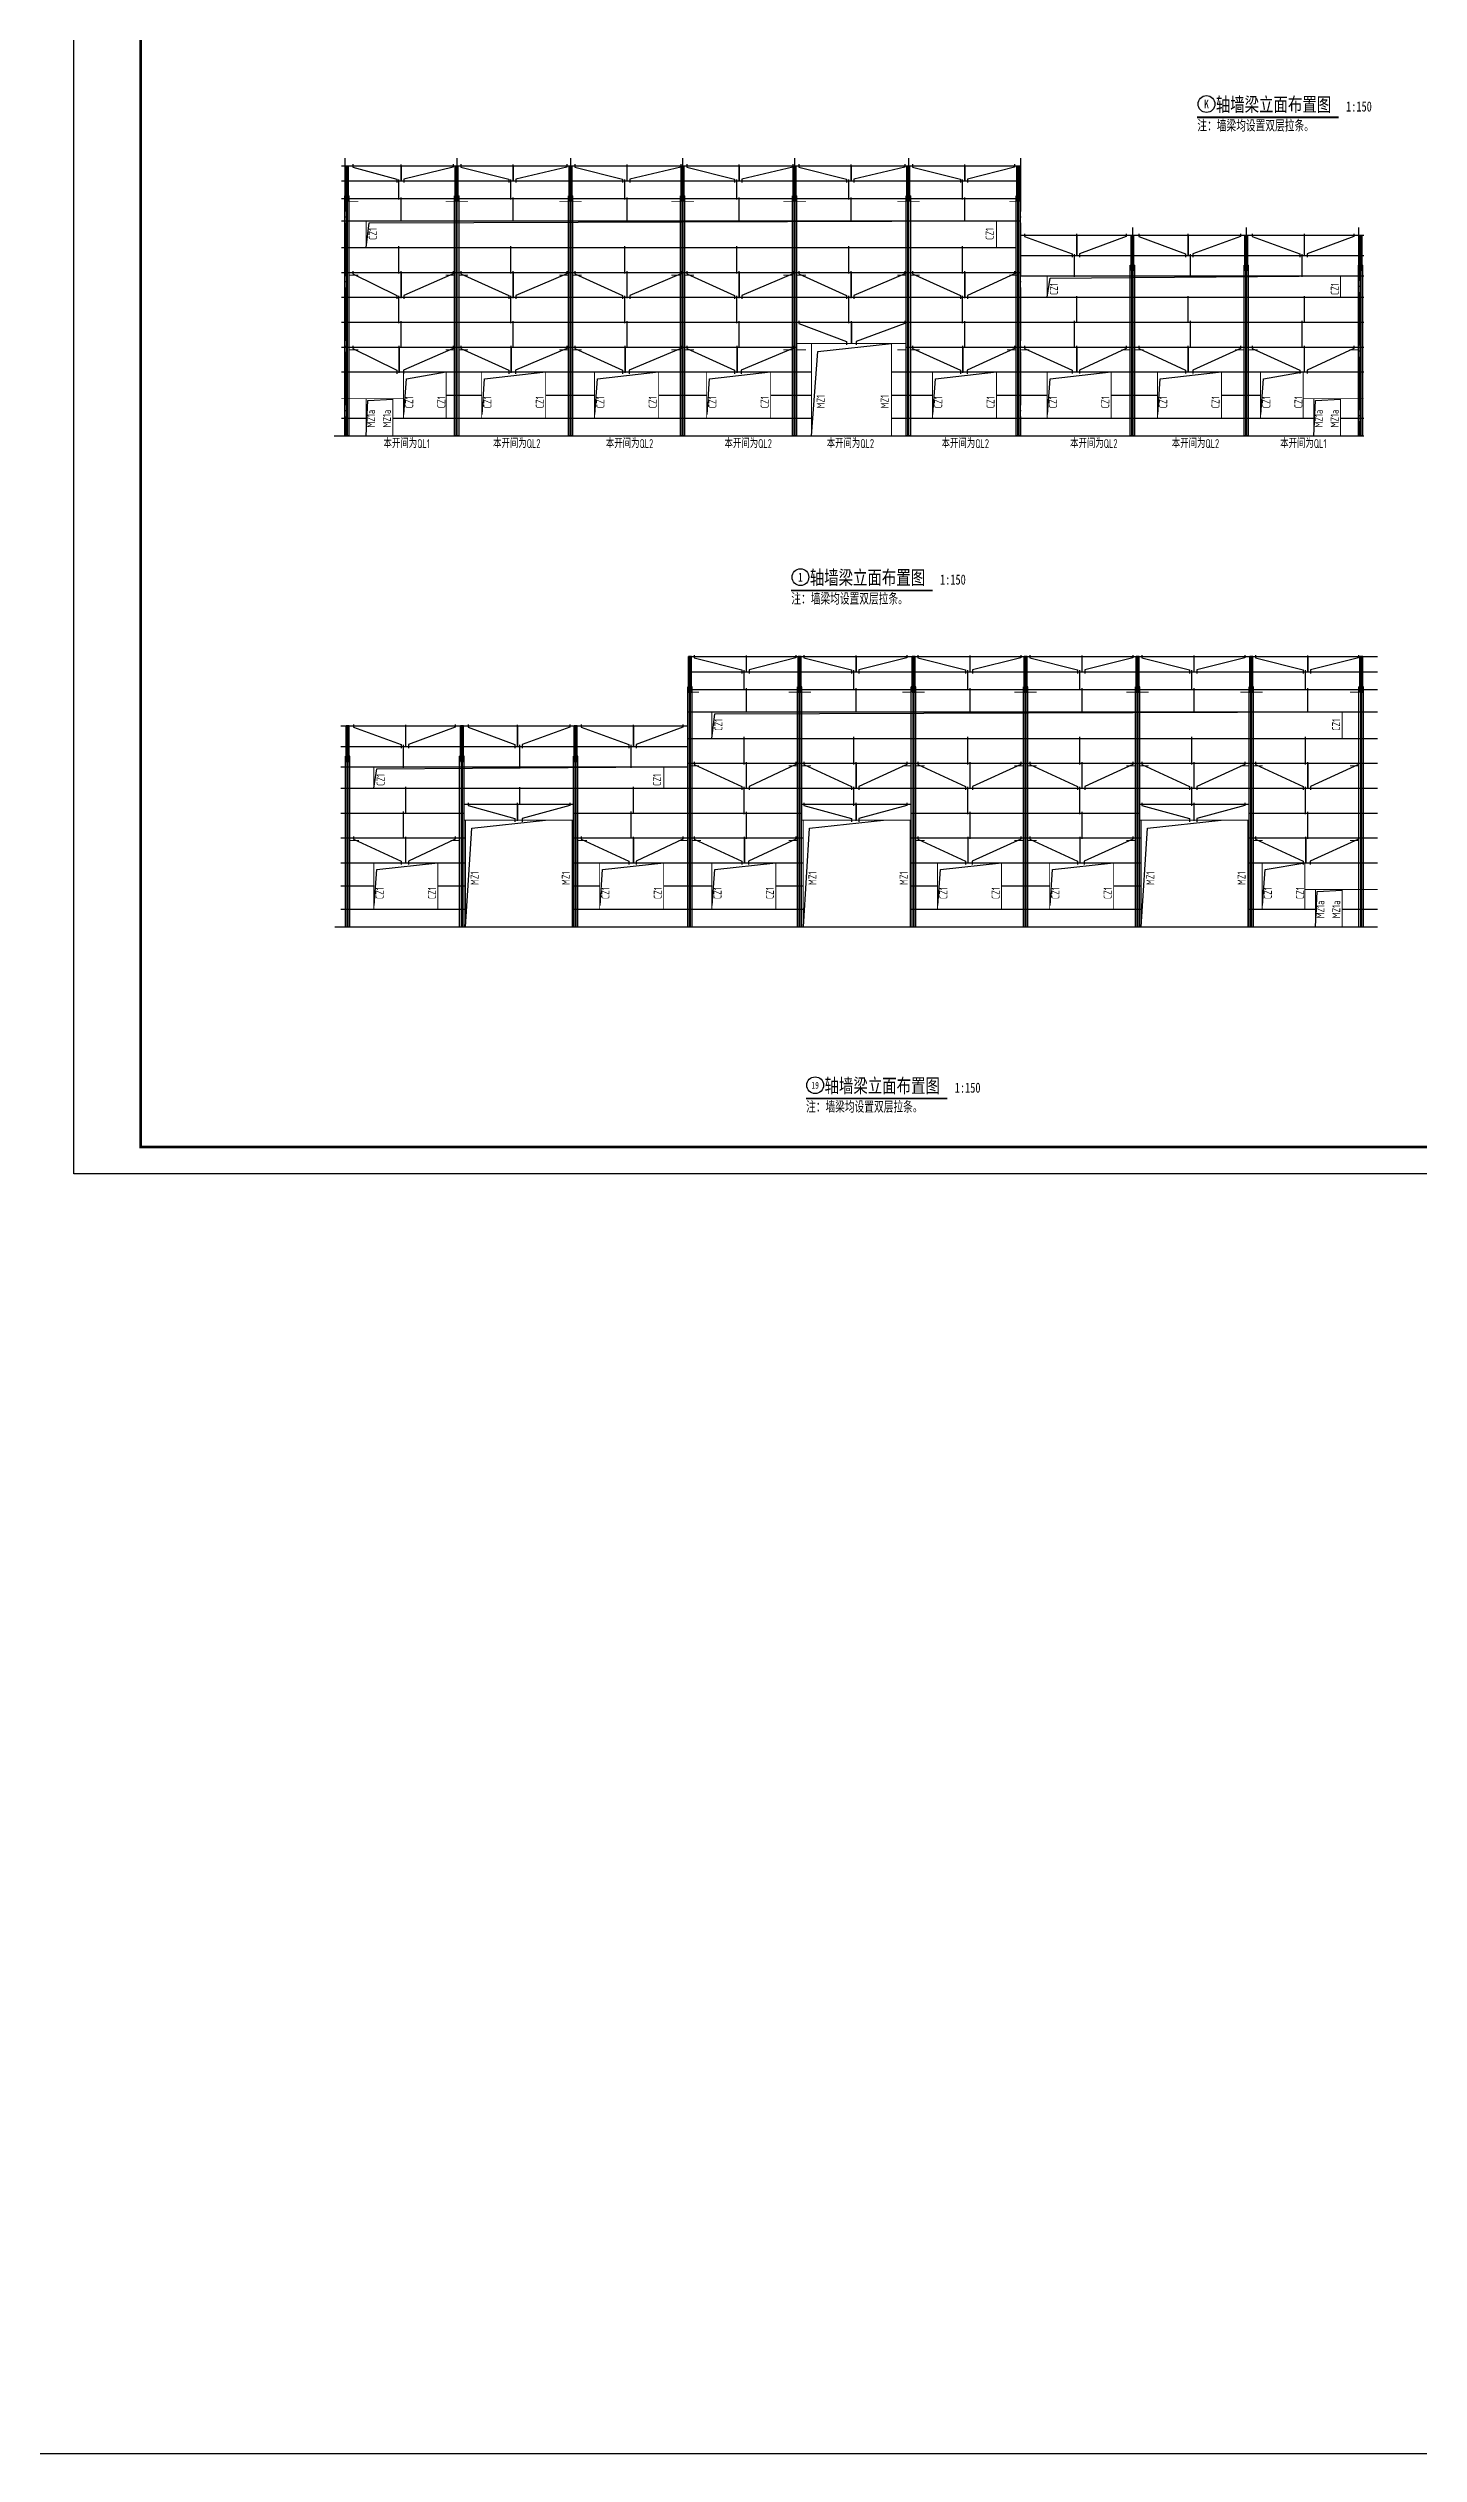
# Model space of a CAD drawing. Extents: x 2303022 to 2899168, y 17226141 to 18257813.
# Drawn here: x 2370749 to 2447836, y 17226141 to 17361442 of the extents above; entities that cross this region are included whole.
import ezdxf
from ezdxf.enums import TextEntityAlignment as Align

# ---------------------------------------------------------------- set-up
doc = ezdxf.new("R2010")
doc.units = 0
doc.header["$LTSCALE"] = 1000
doc.header["$MEASUREMENT"] = 0
doc.linetypes.add('DOTE', pattern=[2.42, 2, -0.2, 0.02, -0.2])
for name, color, linetype in [('1001', 3, 'Continuous'), ('2D_ROOF', 150, 'Continuous'), ('3T_WOOD', 21, 'Continuous'), ('DIM_SYMB', 165, 'Continuous'), ('DOTE', 1, 'DOTE'), ('LS', 2, 'Continuous'), ('LVTRY', 6, 'Continuous'), ('PUB_TEXT', 7, 'Continuous'), ('SURFACE', 6, 'Continuous'), ('TEXT', 7, 'Continuous'), ('TK', 4, 'Continuous'), ('屋面隅撑', 7, 'Continuous'), ('檩条拉条', 253, 'Continuous'), ('钢梁', 4, 'Continuous')]:
    doc.layers.add(name, color=color, linetype=linetype)
doc.styles.add('PkpmHz', font='Pkpmeng', dxfattribs={"width": 0.7, "bigfont": 'hztxt'})
doc.styles.add('TK-LG-B', font='', dxfattribs={"width": 0.75})
doc.styles.add('TSSD_Label', font='tssdeng.shx', dxfattribs={"width": 0.7, "bigfont": 'hztxt.shx'})
doc.styles.add('TSSD_REIN', font='tssdeng.shx', dxfattribs={"width": 0.7, "bigfont": 'tssdchn.shx'})
doc.styles.get('TK-LG-B').set_extended_font_data('SimSun')

# ---------------------------------------------------------------- blocks, each defined once
blk = doc.blocks.new('Q31Q3QW21321')
at = {"layer": '1001', "const_width": 50}
for points in [[(2130348, 17484427), (2130348, 17485927)], [(2165798, 17484427), (2165798, 17485927)], [(2168648, 17481627), (2168648, 17482827)], [(2185148, 17481627), (2185148, 17482827)], [(2155398, 17473827), (2155398, 17479027)], [(2159898, 17473827), (2159898, 17479027)], [(2132448, 17474827), (2132448, 17477427)], [(2134848, 17474827), (2134848, 17477427)], [(2136848, 17474827), (2136848, 17477427)], [(2140448, 17474827), (2140448, 17477427)], [(2143198, 17474827), (2143198, 17477427)], [(2146798, 17474827), (2146798, 17477427)], [(2149498, 17474827), (2149498, 17477427)], [(2153098, 17474827), (2153098, 17477427)], [(2162198, 17474827), (2162198, 17477427)], [(2165798, 17474827), (2165798, 17477427)], [(2168648, 17474827), (2168648, 17477427)], [(2172248, 17474827), (2172248, 17477427)], [(2174848, 17474827), (2174848, 17477427)], [(2178448, 17474827), (2178448, 17477427)], [(2180648, 17474827), (2180648, 17477427)], [(2183048, 17474827), (2183048, 17477427)], [(2130348, 17473827), (2130348, 17475927)], [(2131848, 17473827), (2131848, 17475927)], [(2183648, 17473827), (2183648, 17475927)], [(2185148, 17473827), (2185148, 17475927)]]:
    blk.add_lwpolyline(points, dxfattribs=at)
blk = doc.blocks.new('QW321Q231311')
at = {"layer": '1001', "const_width": 50}
for points in [[(2149738, 17456538), (2149738, 17458038)], [(2185188, 17456538), (2185188, 17458038)], [(2130738, 17453738), (2130738, 17454938)], [(2147038, 17453738), (2147038, 17454938)], [(2135890, 17445938), (2135890, 17451938)], [(2141890, 17445938), (2141890, 17451938)], [(2154888, 17445938), (2154888, 17451938)], [(2160888, 17445938), (2160888, 17451938)], [(2173888, 17445938), (2173888, 17451938)], [(2179888, 17445938), (2179888, 17451938)], [(2130738, 17446938), (2130738, 17449538)], [(2134338, 17446938), (2134338, 17449538)], [(2143436, 17446938), (2143436, 17449538)], [(2147036, 17446938), (2147036, 17449538)], [(2149738, 17446938), (2149738, 17449538)], [(2153338, 17446938), (2153338, 17449538)], [(2162438, 17446938), (2162438, 17449538)], [(2166038, 17446938), (2166038, 17449538)], [(2168738, 17446938), (2168738, 17449538)], [(2172338, 17446938), (2172338, 17449538)], [(2180688, 17446938), (2180688, 17449538)], [(2183088, 17446938), (2183088, 17449538)], [(2183688, 17445938), (2183688, 17448038)], [(2185188, 17445938), (2185188, 17448038)]]:
    blk.add_lwpolyline(points, dxfattribs=at)
blk = doc.blocks.new('Q321321321321321')
at = {"layer": '钢梁'}
for p, q in [((2701111, 17770310), (2701111, 17772310)), ((2701111, 17772310), (2701278, 17772310)), ((2701181, 17770310), (2701181, 17772310)), ((2701208, 17770310), (2701208, 17772310)), ((2701278, 17770310), (2701278, 17772310)), ((2701070, 17770610), (2701320, 17770610)), ((2701070, 17757110), (2701070, 17770610)), ((2701165, 17757110), (2701165, 17770610)), ((2701225, 17757110), (2701225, 17770610)), ((2701320, 17757110), (2701320, 17770610)), ((2701278, 17770310), (2701111, 17770310)), ((2701320, 17757110), (2701070, 17757110)), ((2701320, 17757110), (2701070, 17757110))]:
    blk.add_line(p, q, dxfattribs=at)
blk = doc.blocks.new('GeYuanFrame_45815778', base_point=(20.09, 4.53))
at = {"layer": 'TK'}
blk.add_lwpolyline([(20.09, 4.53), (20.09, 598.53), (1071.09, 598.53), (1071.09, 4.53)], close=True, dxfattribs=at)
at = {"layer": 'TK', "const_width": 1}
blk.add_lwpolyline([(45.09, 588.53), (1061.09, 588.53), (1061.09, 14.53), (45.09, 14.53)], close=True, dxfattribs=at)

msp = doc.modelspace()

# ---------------------------------------------------------------- linework, layer by layer
for p, q in [((2390478.2, 17352934), (2390478.2, 17354058.2)), ((2390608.8, 17353935.9), (2390608.8, 17354892.9)), ((2396778.2, 17352934), (2396778.2, 17354058.2)), ((2396908.8, 17353935.9), (2396908.8, 17354892.9)), ((2403178.2, 17352934), (2403178.2, 17354058.2)), ((2403308.8, 17353935.9), (2403308.8, 17354892.9)), ((2409478.2, 17352934), (2409478.2, 17354058.2)), ((2409608.8, 17353935.9), (2409608.8, 17354892.9)), ((2415778.2, 17352934), (2415778.2, 17354058.2)), ((2415908.8, 17353935.9), (2415908.8, 17354892.9)), ((2422178.2, 17352934), (2422178.2, 17354058.2)), ((2422308.8, 17353935.9), (2422308.8, 17354892.9)), ((2390608.8, 17351699.9), (2390608.8, 17353042.9)), ((2396908.8, 17351699.9), (2396908.8, 17353042.9)), ((2403308.8, 17351699.9), (2403308.8, 17353042.9)), ((2409608.8, 17351699.9), (2409608.8, 17353042.9)), ((2415908.8, 17351699.9), (2415908.8, 17353042.9)), ((2422308.8, 17351699.9), (2422308.8, 17353042.9)), ((2428599.7, 17349735.9), (2428599.7, 17350992.9)), ((2434863.4, 17349735.9), (2434863.4, 17350992.9)), ((2441399.7, 17349735.9), (2441399.7, 17350992.9)), ((2390478.2, 17348766.2), (2390478.2, 17350308.2)), ((2396778.2, 17348766.2), (2396778.2, 17350308.2)), ((2403178.2, 17348766.2), (2403178.2, 17350308.2)), ((2409478.2, 17348766.2), (2409478.2, 17350308.2)), ((2415778.2, 17348766.2), (2415778.2, 17350308.2)), ((2422178.2, 17348766.2), (2422178.2, 17350308.2)), ((2428469.1, 17348577.1), (2428469.1, 17349858.2)), ((2434994, 17348577.1), (2434994, 17349858.2)), ((2441269.1, 17348577.1), (2441269.1, 17349858.2)), ((2390608.8, 17347385.9), (2390608.8, 17348892.9)), ((2396908.8, 17347385.9), (2396908.8, 17348892.9)), ((2403308.8, 17347385.9), (2403308.8, 17348892.9)), ((2409608.8, 17347385.9), (2409608.8, 17348892.9)), ((2415908.8, 17347385.9), (2415908.8, 17348892.9)), ((2422308.8, 17347385.9), (2422308.8, 17348892.9)), ((2390478.2, 17345966.2), (2390478.2, 17347508.2)), ((2396778.2, 17345966.2), (2396778.2, 17347508.2)), ((2403178.2, 17345966.2), (2403178.2, 17347508.2)), ((2409478.2, 17345966.2), (2409478.2, 17347508.2)), ((2415778.2, 17345966.2), (2415778.2, 17347508.2)), ((2422178.2, 17345966.2), (2422178.2, 17347508.2)), ((2428599.7, 17345988.2), (2428599.7, 17347492.9)), ((2434863.4, 17345988.2), (2434863.4, 17347492.9)), ((2441399.7, 17345988.2), (2441399.7, 17347492.9)), ((2390608.8, 17344585.9), (2390608.8, 17346092.9)), ((2396908.8, 17344585.9), (2396908.8, 17346092.9)), ((2403308.8, 17344585.9), (2403308.8, 17346092.9)), ((2409608.8, 17344585.9), (2409608.8, 17346092.9)), ((2415937.1, 17344802.7), (2415937.1, 17346092.9)), ((2422308.8, 17344585.9), (2422308.8, 17346092.9)), ((2428469.1, 17344592.6), (2428469.1, 17346110.5)), ((2434994, 17344592.6), (2434994, 17346110.5)), ((2441269.1, 17344592.6), (2441269.1, 17346110.5)), ((2390498.2, 17343185.9), (2390498.2, 17344692.9)), ((2396798.2, 17343185.9), (2396798.2, 17344692.9)), ((2403198.2, 17343185.9), (2403198.2, 17344692.9)), ((2409498.2, 17343185.9), (2409498.2, 17344692.9)), ((2422198.2, 17343185.9), (2422198.2, 17344692.9)), ((2428599.7, 17343192), (2428599.7, 17344692.9)), ((2434863.4, 17343192), (2434863.4, 17344692.9)), ((2441399.7, 17343192), (2441399.7, 17344692.9)), ((2410020, 17326330.6), (2410020, 17327287.6)), ((2416195, 17326330.6), (2416195, 17327287.6)), ((2422595, 17326330.6), (2422595, 17327287.6)), ((2428895, 17326330.6), (2428895, 17327287.6)), ((2435195, 17326330.6), (2435195, 17327287.6)), ((2441595, 17326330.6), (2441595, 17327287.6)), ((2409889.5, 17325328.7), (2409889.5, 17326452.9)), ((2410020, 17324094.6), (2410020, 17325437.6)), ((2416064.5, 17325328.7), (2416064.5, 17326452.9)), ((2416195, 17324094.6), (2416195, 17325437.6)), ((2422464.5, 17325328.7), (2422464.5, 17326452.9)), ((2422595, 17324094.6), (2422595, 17325437.6)), ((2428764.5, 17325328.7), (2428764.5, 17326452.9)), ((2428895, 17324094.6), (2428895, 17325437.6)), ((2435064.5, 17325328.7), (2435064.5, 17326452.9)), ((2435195, 17324094.6), (2435195, 17325437.6)), ((2441464.5, 17325328.7), (2441464.5, 17326452.9)), ((2441595, 17324094.6), (2441595, 17325437.6)), ((2390860.9, 17322130.6), (2390860.9, 17323387.6)), ((2397149.7, 17322130.6), (2397149.7, 17323387.6)), ((2403669.3, 17322130.6), (2403669.3, 17323387.6)), ((2409889.5, 17321160.8), (2409889.5, 17322702.9)), ((2416064.5, 17321160.8), (2416064.5, 17322702.9)), ((2422464.5, 17321160.8), (2422464.5, 17322702.9)), ((2428764.5, 17321160.8), (2428764.5, 17322702.9)), ((2435064.5, 17321160.8), (2435064.5, 17322702.9)), ((2441464.5, 17321160.8), (2441464.5, 17322702.9)), ((2390730.4, 17320971.8), (2390730.4, 17322252.9)), ((2397280.2, 17320971.8), (2397280.2, 17322252.9)), ((2403538.7, 17320971.8), (2403538.7, 17322252.9)), ((2410020, 17319780.6), (2410020, 17321287.6)), ((2416195, 17319780.6), (2416195, 17321287.6)), ((2422595, 17319780.6), (2422595, 17321287.6)), ((2428895, 17319780.6), (2428895, 17321287.6)), ((2435195, 17319780.6), (2435195, 17321287.6)), ((2441595, 17319780.6), (2441595, 17321287.6)), ((2390860.9, 17318382.8), (2390860.9, 17319887.6)), ((2397280.2, 17318887.3), (2397280.2, 17319881.2)), ((2403669.3, 17318382.8), (2403669.3, 17319887.6)), ((2409889.5, 17318360.8), (2409889.5, 17319902.9)), ((2416064.5, 17318820.1), (2416064.5, 17319902.9)), ((2422464.5, 17318360.8), (2422464.5, 17319902.9)), ((2428764.5, 17318360.8), (2428764.5, 17319902.9)), ((2435064.5, 17318820.1), (2435064.5, 17319902.9)), ((2441464.5, 17318360.8), (2441464.5, 17319902.9)), ((2390730.4, 17316987.3), (2390730.4, 17318505.2)), ((2397149.7, 17317980.6), (2397149.7, 17318987.6)), ((2403538.7, 17316987.3), (2403538.7, 17318505.2)), ((2410020, 17316980.6), (2410020, 17318487.6)), ((2416195, 17317979.5), (2416195, 17318987.6)), ((2422595, 17316980.6), (2422595, 17318487.6)), ((2428895, 17316980.6), (2428895, 17318487.6)), ((2435195, 17317979.5), (2435195, 17318987.6)), ((2441595, 17316980.6), (2441595, 17318487.6)), ((2390860.9, 17315586.7), (2390860.9, 17317087.6)), ((2403669.3, 17315586.7), (2403669.3, 17317087.6)), ((2409909.5, 17315580.6), (2409909.5, 17317087.6)), ((2422484.5, 17315580.6), (2422484.5, 17317087.6)), ((2428784.5, 17315580.6), (2428784.5, 17317087.6)), ((2441484.5, 17315580.6), (2441484.5, 17317087.6))]:
    msp.add_line(p, q)
for points in [[(2387888.1, 17354906.5), (2387888.1, 17354750.3), (2390350.4, 17354074.3), (2390350.4, 17353882.6)], [(2393534.6, 17354906.5), (2393534.6, 17354750.3), (2390756, 17354074.3), (2390756, 17353882.6)], [(2393967.3, 17354906.5), (2393967.3, 17354750.3), (2396650.4, 17354074.3), (2396650.4, 17353882.6)], [(2399929, 17354906.5), (2399929, 17354750.3), (2397056, 17354074.3), (2397056, 17353882.6)], [(2400367.3, 17354906.5), (2400367.3, 17354750.3), (2403050.4, 17354074.3), (2403050.4, 17353882.6)], [(2406329, 17354906.5), (2406329, 17354750.3), (2403456, 17354074.3), (2403456, 17353882.6)], [(2406667.3, 17354906.5), (2406667.3, 17354750.3), (2409350.4, 17354074.3), (2409350.4, 17353882.6)], [(2412629, 17354906.5), (2412629, 17354750.3), (2409756, 17354074.3), (2409756, 17353882.6)], [(2412967.3, 17354906.5), (2412967.3, 17354750.3), (2415650.4, 17354074.3), (2415650.4, 17353882.6)], [(2418929, 17354906.5), (2418929, 17354750.3), (2416056, 17354074.3), (2416056, 17353882.6)], [(2419367.3, 17354906.5), (2419367.3, 17354750.3), (2422050.4, 17354074.3), (2422050.4, 17353882.6)], [(2425086.7, 17354906.5), (2425086.7, 17354750.3), (2422456, 17354074.3), (2422456, 17353882.6)], [(2425658.2, 17351006.5), (2425658.2, 17350850.3), (2428341.3, 17349874.3), (2428341.3, 17349682.6)], [(2431377.6, 17351006.5), (2431377.6, 17350850.3), (2428746.9, 17349874.3), (2428746.9, 17349682.6)], [(2432085.5, 17351006.5), (2432085.5, 17350850.3), (2434716.2, 17349874.3), (2434716.2, 17349682.6)], [(2437804.9, 17351006.5), (2437804.9, 17350850.3), (2435121.8, 17349874.3), (2435121.8, 17349682.6)], [(2438458.2, 17351006.5), (2438458.2, 17350850.3), (2441141.3, 17349874.3), (2441141.3, 17349682.6)], [(2444177.6, 17351006.5), (2444177.6, 17350850.3), (2441546.9, 17349874.3), (2441546.9, 17349682.6)], [(2387888.1, 17348906.5), (2387888.1, 17348750.3), (2390350.4, 17347524.3), (2390350.4, 17347332.6)], [(2393534.6, 17348906.5), (2393534.6, 17348750.3), (2390756, 17347524.3), (2390756, 17347332.6)], [(2393967.3, 17348906.5), (2393967.3, 17348750.3), (2396650.4, 17347524.3), (2396650.4, 17347332.6)], [(2399929, 17348906.5), (2399929, 17348750.3), (2397056, 17347524.3), (2397056, 17347332.6)], [(2400367.3, 17348906.5), (2400367.3, 17348750.3), (2403050.4, 17347524.3), (2403050.4, 17347332.6)], [(2406329, 17348906.5), (2406329, 17348750.3), (2403456, 17347524.3), (2403456, 17347332.6)], [(2406667.3, 17348906.5), (2406667.3, 17348750.3), (2409350.4, 17347524.3), (2409350.4, 17347332.6)], [(2412629, 17348906.5), (2412629, 17348750.3), (2409756, 17347524.3), (2409756, 17347332.6)], [(2412967.3, 17348906.5), (2412967.3, 17348750.3), (2415650.4, 17347524.3), (2415650.4, 17347332.6)], [(2418929, 17348906.5), (2418929, 17348750.3), (2416056, 17347524.3), (2416056, 17347332.6)], [(2419367.3, 17348906.5), (2419367.3, 17348750.3), (2422050.4, 17347524.3), (2422050.4, 17347332.6)], [(2425086.7, 17348906.5), (2425086.7, 17348750.3), (2422456, 17347524.3), (2422456, 17347332.6)], [(2412967.3, 17346106.5), (2412967.3, 17345950.3), (2415650.4, 17344941), (2415650.4, 17344749.3)], [(2418929, 17346106.5), (2418929, 17345950.3), (2416182.9, 17344941), (2416182.9, 17344749.3)], [(2387888.1, 17344706.5), (2387888.1, 17344550.3), (2390350.4, 17343324.3), (2390350.4, 17343132.6)], [(2393534.6, 17344706.5), (2393534.6, 17344550.3), (2390729.9, 17343324.3), (2390729.9, 17343132.6)], [(2393967.3, 17344706.5), (2393967.3, 17344550.3), (2396650.4, 17343324.3), (2396650.4, 17343132.6)], [(2399929, 17344706.5), (2399929, 17344550.3), (2397029.9, 17343324.3), (2397029.9, 17343132.6)], [(2400367.3, 17344706.5), (2400367.3, 17344550.3), (2403050.4, 17343324.3), (2403050.4, 17343132.6)], [(2406329, 17344706.5), (2406329, 17344550.3), (2403429.9, 17343324.3), (2403429.9, 17343132.6)], [(2406667.3, 17344706.5), (2406667.3, 17344550.3), (2409350.4, 17343324.3), (2409350.4, 17343132.6)], [(2412629, 17344706.5), (2412629, 17344550.3), (2409729.9, 17343324.3), (2409729.9, 17343132.6)], [(2419367.3, 17344706.5), (2419367.3, 17344550.3), (2422050.4, 17343324.3), (2422050.4, 17343132.6)], [(2425086.7, 17344706.5), (2425086.7, 17344550.3), (2422429.9, 17343324.3), (2422429.9, 17343132.6)], [(2425658.2, 17344706.5), (2425658.2, 17344550.3), (2428341.3, 17343330.4), (2428341.3, 17343138.7)], [(2431377.6, 17344706.5), (2431377.6, 17344550.3), (2428746.9, 17343330.4), (2428746.9, 17343138.7)], [(2432085.5, 17344706.5), (2432085.5, 17344550.3), (2434716.2, 17343330.4), (2434716.2, 17343138.7)], [(2437804.9, 17344706.5), (2437804.9, 17344550.3), (2435121.8, 17343330.4), (2435121.8, 17343138.7)], [(2438458.2, 17344706.5), (2438458.2, 17344550.3), (2441141.3, 17343330.4), (2441141.3, 17343138.7)], [(2444177.6, 17344706.5), (2444177.6, 17344550.3), (2441546.9, 17343330.4), (2441546.9, 17343138.7)], [(2407078.6, 17327301.2), (2407078.6, 17327145), (2409761.7, 17326468.9), (2409761.7, 17326277.2)], [(2412798, 17327301.2), (2412798, 17327145), (2410167.2, 17326468.9), (2410167.2, 17326277.2)], [(2413253.6, 17327301.2), (2413253.6, 17327145), (2415936.7, 17326468.9), (2415936.7, 17326277.2)], [(2419046.1, 17327301.2), (2419046.1, 17327145), (2416342.2, 17326468.9), (2416342.2, 17326277.2)], [(2419653.6, 17327301.2), (2419653.6, 17327145), (2422336.7, 17326468.9), (2422336.7, 17326277.2)], [(2425446.1, 17327301.2), (2425446.1, 17327145), (2422742.2, 17326468.9), (2422742.2, 17326277.2)], [(2425953.6, 17327301.2), (2425953.6, 17327145), (2428636.7, 17326468.9), (2428636.7, 17326277.2)], [(2431746.1, 17327301.2), (2431746.1, 17327145), (2429042.2, 17326468.9), (2429042.2, 17326277.2)], [(2432253.6, 17327301.2), (2432253.6, 17327145), (2434936.7, 17326468.9), (2434936.7, 17326277.2)], [(2438046.1, 17327301.2), (2438046.1, 17327145), (2435342.2, 17326468.9), (2435342.2, 17326277.2)], [(2438653.6, 17327301.2), (2438653.6, 17327145), (2441336.7, 17326468.9), (2441336.7, 17326277.2)], [(2444446.1, 17327301.2), (2444446.1, 17327145), (2441742.2, 17326468.9), (2441742.2, 17326277.2)], [(2387919.5, 17323401.2), (2387919.5, 17323245), (2390602.6, 17322268.9), (2390602.6, 17322077.2)], [(2393638.9, 17323401.2), (2393638.9, 17323245), (2391008.1, 17322268.9), (2391008.1, 17322077.2)], [(2394371.7, 17323401.2), (2394371.7, 17323245), (2397002.5, 17322268.9), (2397002.5, 17322077.2)], [(2400091.2, 17323401.2), (2400091.2, 17323245), (2397408, 17322268.9), (2397408, 17322077.2)], [(2400727.8, 17323401.2), (2400727.8, 17323245), (2403410.9, 17322268.9), (2403410.9, 17322077.2)], [(2406447.2, 17323401.2), (2406447.2, 17323245), (2403816.5, 17322268.9), (2403816.5, 17322077.2)], [(2407078.6, 17321301.2), (2407078.6, 17321145), (2409761.7, 17319918.9), (2409761.7, 17319727.2)], [(2412798, 17321301.2), (2412798, 17321145), (2410167.2, 17319918.9), (2410167.2, 17319727.2)], [(2413253.6, 17321301.2), (2413253.6, 17321145), (2415936.7, 17319918.9), (2415936.7, 17319727.2)], [(2419046.1, 17321301.2), (2419046.1, 17321145), (2416342.2, 17319918.9), (2416342.2, 17319727.2)], [(2419653.6, 17321301.2), (2419653.6, 17321145), (2422336.7, 17319918.9), (2422336.7, 17319727.2)], [(2425446.1, 17321301.2), (2425446.1, 17321145), (2422742.2, 17319918.9), (2422742.2, 17319727.2)], [(2425953.6, 17321301.2), (2425953.6, 17321145), (2428636.7, 17319918.9), (2428636.7, 17319727.2)], [(2431746.1, 17321301.2), (2431746.1, 17321145), (2429042.2, 17319918.9), (2429042.2, 17319727.2)], [(2432253.6, 17321301.2), (2432253.6, 17321145), (2434936.7, 17319918.9), (2434936.7, 17319727.2)], [(2438046.1, 17321301.2), (2438046.1, 17321145), (2435342.2, 17319918.9), (2435342.2, 17319727.2)], [(2438653.6, 17321301.2), (2438653.6, 17321145), (2441336.7, 17319918.9), (2441336.7, 17319727.2)], [(2444446.1, 17321301.2), (2444446.1, 17321145), (2441742.2, 17319918.9), (2441742.2, 17319727.2)], [(2394371.7, 17319001.2), (2394371.7, 17318845), (2397002.5, 17318118.9), (2397002.5, 17317927.2)], [(2400091.2, 17319001.2), (2400091.2, 17318845), (2397408, 17318118.9), (2397408, 17317927.2)], [(2413253.6, 17319001.2), (2413253.6, 17318845), (2415936.7, 17318117.9), (2415936.7, 17317926.2)], [(2419046.1, 17319001.2), (2419046.1, 17318845), (2416342.2, 17318117.9), (2416342.2, 17317926.2)], [(2432253.6, 17319001.2), (2432253.6, 17318845), (2434936.7, 17318117.9), (2434936.7, 17317926.2)], [(2438046.1, 17319001.2), (2438046.1, 17318845), (2435342.2, 17318117.9), (2435342.2, 17317926.2)], [(2387919.5, 17317101.2), (2387919.5, 17316945), (2390602.6, 17315725), (2390602.6, 17315533.3)], [(2393638.9, 17317101.2), (2393638.9, 17316945), (2391008.1, 17315725), (2391008.1, 17315533.3)], [(2400727.8, 17317101.2), (2400727.8, 17316945), (2403410.9, 17315725), (2403410.9, 17315533.3)], [(2406447.2, 17317101.2), (2406447.2, 17316945), (2403816.5, 17315725), (2403816.5, 17315533.3)], [(2407078.6, 17317101.2), (2407078.6, 17316945), (2409761.7, 17315718.9), (2409761.7, 17315527.2)], [(2412798, 17317101.2), (2412798, 17316945), (2410141.1, 17315718.9), (2410141.1, 17315527.2)], [(2419653.6, 17317101.2), (2419653.6, 17316945), (2422336.7, 17315718.9), (2422336.7, 17315527.2)], [(2425446.1, 17317101.2), (2425446.1, 17316945), (2422716.1, 17315718.9), (2422716.1, 17315527.2)], [(2425953.6, 17317101.2), (2425953.6, 17316945), (2428636.7, 17315718.9), (2428636.7, 17315527.2)], [(2431746.1, 17317101.2), (2431746.1, 17316945), (2429016.1, 17315718.9), (2429016.1, 17315527.2)], [(2438653.6, 17317101.2), (2438653.6, 17316945), (2441336.7, 17315718.9), (2441336.7, 17315527.2)], [(2444446.1, 17317101.2), (2444446.1, 17316945), (2441716.1, 17315718.9), (2441716.1, 17315527.2)]]:
    msp.add_lwpolyline(points)
at = {"layer": '2D_ROOF'}
for points in [[(2388631.6, 17350228.4), (2388795.5, 17351611), (2424081.6, 17351728.4)], [(2426931.6, 17347428.4), (2427095.5, 17348511), (2443431.6, 17348628.4)], [(2413681.6, 17339628.4), (2414029.1, 17344375), (2418181.6, 17344828.4)], [(2390752.8, 17340828.4), (2390895.5, 17342847.1), (2393131.6, 17343228.4)], [(2395152.8, 17340828.4), (2395295.5, 17342847.1), (2398731.6, 17343228.4)], [(2401502.8, 17340828.4), (2401645.5, 17342847.1), (2405081.6, 17343228.4)], [(2407802.8, 17340828.4), (2407945.5, 17342847.1), (2411381.6, 17343228.4)], [(2420502.8, 17340828.4), (2420645.5, 17342847.1), (2424081.6, 17343228.4)], [(2426952.8, 17340828.4), (2427095.5, 17342847.1), (2430531.6, 17343228.4)], [(2433152.8, 17340828.4), (2433295.5, 17342847.1), (2436731.6, 17343228.4)], [(2438952.8, 17340828.4), (2439095.5, 17342847.1), (2441331.6, 17343228.4)], [(2388631.6, 17339628.4), (2388728.9, 17341618.9), (2390131.6, 17341693.3)], [(2441931.6, 17339628.4), (2442028.9, 17341618.9), (2443431.6, 17341693.3)], [(2408070.3, 17322623.1), (2408234.2, 17324005.6), (2443520.3, 17324123.1)], [(2389070.3, 17319823.1), (2389234.2, 17320905.6), (2405370.3, 17321021.6)], [(2394221.9, 17312023.1), (2394569.4, 17317569.7), (2398721.9, 17318023.1)], [(2413220.3, 17312023.1), (2413567.8, 17317569.7), (2417720.3, 17318023.1)], [(2432220.3, 17312023.1), (2432567.8, 17317569.7), (2436720.3, 17318023.1)], [(2389091.5, 17313223.1), (2389234.2, 17315241.7), (2392670.3, 17315623.1)], [(2401788.8, 17313223.1), (2401931.5, 17315241.7), (2405367.6, 17315623.1)], [(2408091.5, 17313223.1), (2408234.2, 17315241.7), (2411670.3, 17315623.1)], [(2420791.5, 17313223.1), (2420934.2, 17315241.7), (2424370.3, 17315623.1)], [(2427091.5, 17313223.1), (2427234.2, 17315241.7), (2430670.3, 17315623.1)], [(2439041.5, 17313223.1), (2439184.2, 17315241.7), (2441420.3, 17315623.1)], [(2442020.3, 17312023.1), (2442117.7, 17314013.6), (2443520.3, 17314087.9)]]:
    msp.add_lwpolyline(points, dxfattribs=at)
at = {"layer": 'DIM_SYMB', "const_width": 105}
for points in [[(2435365.8, 17357547), (2443324.5, 17357547)], [(2412531.6, 17330941.1), (2420490.3, 17330941.1)], [(2413360.5, 17302364.7), (2421319.3, 17302364.7)]]:
    msp.add_lwpolyline(points, dxfattribs=at)
at = {"layer": 'DOTE', "ltscale": 1.5}
for p, q in [((2387431.6, 17355245.3), (2387431.6, 17339628.4)), ((2393731.6, 17355245.3), (2393731.6, 17339628.4)), ((2400131.6, 17355245.3), (2400131.6, 17339628.4)), ((2406431.6, 17355245.3), (2406431.6, 17339628.4)), ((2412731.6, 17355245.3), (2412731.6, 17339628.4)), ((2419131.6, 17355245.3), (2419131.6, 17339628.4)), ((2425431.6, 17355245.3), (2425431.6, 17339628.4)), ((2431731.6, 17351345.3), (2431731.6, 17339628.4)), ((2438131.6, 17351345.3), (2438131.6, 17339628.4)), ((2444431.6, 17351345.3), (2444431.6, 17339628.4))]:
    msp.add_line(p, q, dxfattribs=at)
at = {"layer": 'LVTRY'}
msp.add_lwpolyline([(2303022.4, 18257813.1), (2899168.2, 18257813.1), (2899168.2, 17226141.5), (2303022.4, 17226141.5)], close=True, dxfattribs=at)
at = {"layer": 'LVTRY', "const_width": 50}
msp.add_lwpolyline([(2419006.6, 17344828.4), (2412856.6, 17344828.4)], dxfattribs=at)
at = {"layer": 'PUB_TEXT'}
for centre in [(2435890.8, 17358296.7), (2413056.6, 17331690.7), (2413885.5, 17303114.4)]:
    msp.add_circle(centre, 472.5, dxfattribs=at)
at = {"layer": 'SURFACE'}
for p, q in [((2387240.1, 17354828.4), (2425431.6, 17354828.4)), ((2387240.1, 17353978.4), (2425431.6, 17353978.4)), ((2387240.1, 17352978.4), (2425431.6, 17352978.4)), ((2387240.1, 17351728.4), (2425431.6, 17351728.4)), ((2387240.1, 17350228.4), (2425181.6, 17350228.4)), ((2425431.6, 17350928.4), (2444732.6, 17350928.4)), ((2425431.6, 17349778.4), (2444732.6, 17349778.4)), ((2387240.1, 17348828.4), (2425431.6, 17348828.4)), ((2425431.6, 17348628.4), (2444732.6, 17348628.4)), ((2387240.1, 17347428.4), (2444732.6, 17347428.4)), ((2387240.1, 17346028.4), (2444732.6, 17346028.4)), ((2387240.1, 17344628.4), (2412856.6, 17344628.4)), ((2419006.6, 17344628.4), (2444732.6, 17344628.4)), ((2387240.1, 17343228.4), (2413681.6, 17343228.4)), ((2418181.6, 17343228.4), (2444732.6, 17343228.4)), ((2393131.6, 17341928.4), (2395131.6, 17341928.4)), ((2398731.6, 17341928.4), (2401481.6, 17341928.4)), ((2405081.6, 17341928.4), (2407781.6, 17341928.4)), ((2411381.6, 17341928.4), (2413681.6, 17341928.4)), ((2418181.6, 17341928.4), (2420481.6, 17341928.4)), ((2424081.6, 17341928.4), (2426931.6, 17341928.4)), ((2430531.6, 17341928.4), (2433131.6, 17341928.4)), ((2436731.6, 17341928.4), (2438931.6, 17341928.4)), ((2387240.1, 17340628.4), (2388631.6, 17340628.4)), ((2390131.6, 17340628.4), (2413681.6, 17340628.4)), ((2418181.6, 17340628.4), (2441931.6, 17340628.4)), ((2443431.6, 17340628.4), (2444732.6, 17340628.4)), ((2386841.7, 17339628.4), (2444732.6, 17339628.4)), ((2406759.5, 17327223.1), (2445510.9, 17327223.1)), ((2406717.8, 17325373.1), (2445510.9, 17325373.1)), ((2406759.5, 17326373.1), (2445510.9, 17326373.1)), ((2406717.8, 17324123.1), (2445510.9, 17324123.1)), ((2387219.3, 17323323.1), (2406717.8, 17323323.1)), ((2406717.8, 17322623.1), (2445510.9, 17322623.1)), ((2387219.3, 17322173.1), (2406717.8, 17322173.1)), ((2406717.8, 17321223.1), (2445510.9, 17321223.1)), ((2387219.3, 17321023.1), (2406717.8, 17321023.1)), ((2387219.3, 17319823.1), (2406717.8, 17319823.1)), ((2394142.8, 17318923.1), (2400292.8, 17318923.1)), ((2406717.8, 17319823.1), (2445510.9, 17319823.1)), ((2413141.2, 17318923.1), (2419291.2, 17318923.1)), ((2432141.2, 17318923.1), (2438291.2, 17318923.1)), ((2387219.3, 17318423.1), (2394142.8, 17318423.1)), ((2400292.8, 17318423.1), (2413142.8, 17318423.1)), ((2419292.8, 17318423.1), (2432142.8, 17318423.1)), ((2438292.8, 17318423.1), (2445510.9, 17318423.1)), ((2387219.3, 17317023.1), (2394221.9, 17317023.1)), ((2400221.9, 17317023.1), (2413220.3, 17317023.1)), ((2419220.3, 17317023.1), (2432220.3, 17317023.1)), ((2438220.3, 17317023.1), (2445510.9, 17317023.1)), ((2387219.3, 17315623.1), (2394221.9, 17315623.1)), ((2400221.9, 17315623.1), (2413220.3, 17315623.1)), ((2419220.3, 17315623.1), (2432220.3, 17315623.1)), ((2438220.3, 17315623.1), (2445510.9, 17315623.1)), ((2387219.3, 17314323.1), (2389070.3, 17314323.1)), ((2392670.3, 17314323.1), (2394221.9, 17314323.1)), ((2400221.9, 17314323.1), (2401767.6, 17314323.1)), ((2405368.5, 17314323.1), (2408070.3, 17314323.1)), ((2411670.3, 17314323.1), (2413220.3, 17314323.1)), ((2419220.3, 17314323.1), (2420770.3, 17314323.1)), ((2424370.3, 17314323.1), (2427070.3, 17314323.1)), ((2430670.3, 17314323.1), (2432220.3, 17314323.1)), ((2441420.3, 17314323.1), (2441422.6, 17314323.1)), ((2386878, 17312023.1), (2445510.9, 17312023.1)), ((2387219.3, 17313023.1), (2394221.9, 17313023.1)), ((2400221.9, 17313023.1), (2413220.3, 17313023.1)), ((2419220.3, 17313023.1), (2432220.3, 17313023.1)), ((2438220.3, 17313023.1), (2442020.3, 17313023.1)), ((2443520.3, 17313023.1), (2445510.9, 17313023.1))]:
    msp.add_line(p, q, dxfattribs=at)
at = {"layer": 'SURFACE', "const_width": 50}
for points in [[(2387240.1, 17341728.4), (2390731.6, 17341728.4)], [(2441331.6, 17341728.4), (2444732.6, 17341728.4)], [(2394142.8, 17318023.1), (2400292.8, 17318023.1)], [(2413141.2, 17318023.1), (2419291.2, 17318023.1)], [(2432141.2, 17318023.1), (2438291.2, 17318023.1)], [(2441420.3, 17314123.1), (2445510.9, 17314123.1)]]:
    msp.add_lwpolyline(points, dxfattribs=at)
at = {"layer": '屋面隅撑', "color": 4, "const_width": 50}
for points in [[(2388187.6, 17352827.9), (2387681.6, 17352827.9)], [(2393606.6, 17352827.9), (2393100.5, 17352827.9)], [(2394362.6, 17352827.9), (2393856.6, 17352827.9)], [(2400006.6, 17352827.9), (2399500.5, 17352827.9)], [(2400762.6, 17352827.9), (2400256.6, 17352827.9)], [(2406306.6, 17352827.9), (2405800.5, 17352827.9)], [(2407062.6, 17352827.9), (2406556.6, 17352827.9)], [(2412606.6, 17352827.9), (2412100.5, 17352827.9)], [(2413362.6, 17352827.9), (2412856.6, 17352827.9)], [(2419006.6, 17352827.9), (2418500.5, 17352827.9)], [(2419762.6, 17352827.9), (2419256.6, 17352827.9)], [(2425306.6, 17352827.9), (2424800.5, 17352827.9)], [(2388187.6, 17348677.9), (2387681.6, 17348677.9)], [(2393606.6, 17348677.9), (2393100.5, 17348677.9)], [(2394362.6, 17348677.9), (2393856.6, 17348677.9)], [(2400006.6, 17348677.9), (2399500.5, 17348677.9)], [(2400762.6, 17348677.9), (2400256.6, 17348677.9)], [(2406306.6, 17348677.9), (2405800.5, 17348677.9)], [(2407062.6, 17348677.9), (2406556.6, 17348677.9)], [(2412606.6, 17348677.9), (2412100.5, 17348677.9)], [(2413362.6, 17348677.9), (2412856.6, 17348677.9)], [(2419006.6, 17348677.9), (2418500.5, 17348677.9)], [(2419762.6, 17348677.9), (2419256.6, 17348677.9)], [(2425306.6, 17348677.9), (2424800.5, 17348677.9)], [(2388187.6, 17344477.9), (2387681.6, 17344477.9)], [(2393606.6, 17344477.9), (2393100.5, 17344477.9)], [(2394362.6, 17344477.9), (2393856.6, 17344477.9)], [(2400006.6, 17344477.9), (2399500.5, 17344477.9)], [(2400762.6, 17344477.9), (2400256.6, 17344477.9)], [(2406306.6, 17344477.9), (2405800.5, 17344477.9)], [(2407062.6, 17344477.9), (2406556.6, 17344477.9)], [(2412606.6, 17344477.9), (2412100.5, 17344477.9)], [(2413362.6, 17344477.9), (2412856.6, 17344477.9)], [(2419006.6, 17344477.9), (2418500.5, 17344477.9)], [(2419762.6, 17344477.9), (2419256.6, 17344477.9)], [(2425181.6, 17344477.9), (2424675.5, 17344477.9)], [(2425937.6, 17344477.9), (2425431.6, 17344477.9)], [(2431606.6, 17344477.9), (2431100.5, 17344477.9)], [(2432362.6, 17344477.9), (2431856.6, 17344477.9)], [(2438006.6, 17344477.9), (2437500.5, 17344477.9)], [(2438762.6, 17344477.9), (2438256.6, 17344477.9)], [(2444431.6, 17344477.9), (2443925.5, 17344477.9)], [(2406842.8, 17325222.6), (2407348.8, 17325222.6)], [(2412386.8, 17325222.6), (2412892.8, 17325222.6)], [(2413142.8, 17325222.6), (2413648.8, 17325222.6)], [(2418786.8, 17325222.6), (2419292.8, 17325222.6)], [(2419542.8, 17325222.6), (2420048.8, 17325222.6)], [(2425086.8, 17325222.6), (2425592.8, 17325222.6)], [(2425842.8, 17325222.6), (2426348.8, 17325222.6)], [(2431386.8, 17325222.6), (2431892.8, 17325222.6)], [(2432142.8, 17325222.6), (2432648.8, 17325222.6)], [(2437786.8, 17325222.6), (2438292.8, 17325222.6)], [(2438542.8, 17325222.6), (2439048.8, 17325222.6)], [(2443961.8, 17325222.6), (2444467.8, 17325222.6)], [(2406842.8, 17321072.6), (2407348.8, 17321072.6)], [(2412386.8, 17321072.6), (2412892.8, 17321072.6)], [(2413142.8, 17321072.6), (2413648.8, 17321072.6)], [(2418786.8, 17321072.6), (2419292.8, 17321072.6)], [(2419542.8, 17321072.6), (2420048.8, 17321072.6)], [(2425086.8, 17321072.6), (2425592.8, 17321072.6)], [(2425842.8, 17321072.6), (2426348.8, 17321072.6)], [(2431386.8, 17321072.6), (2431892.8, 17321072.6)], [(2432142.8, 17321072.6), (2432648.8, 17321072.6)], [(2437786.8, 17321072.6), (2438292.8, 17321072.6)], [(2438542.8, 17321072.6), (2439048.8, 17321072.6)], [(2443961.8, 17321072.6), (2444467.8, 17321072.6)], [(2387717.8, 17316872.6), (2388223.8, 17316872.6)], [(2393386.8, 17316872.6), (2393892.8, 17316872.6)], [(2400542.8, 17316872.6), (2401048.8, 17316872.6)], [(2406211.8, 17316872.6), (2406717.8, 17316872.6)], [(2406967.8, 17316872.6), (2407473.8, 17316872.6)], [(2412386.8, 17316872.6), (2412892.8, 17316872.6)], [(2419542.8, 17316872.6), (2420048.8, 17316872.6)], [(2425086.8, 17316872.6), (2425592.8, 17316872.6)], [(2425842.8, 17316872.6), (2426348.8, 17316872.6)], [(2431386.8, 17316872.6), (2431892.8, 17316872.6)], [(2438542.8, 17316872.6), (2439048.8, 17316872.6)], [(2443961.8, 17316872.6), (2444467.8, 17316872.6)]]:
    msp.add_lwpolyline(points, dxfattribs=at)
at = {"layer": '檩条拉条', "color": 2, "const_width": 80}
for points in [[(2390608.8, 17353978.4), (2390608.8, 17354828.4)], [(2396908.8, 17353978.4), (2396908.8, 17354828.4)], [(2403308.8, 17353978.4), (2403308.8, 17354828.4)], [(2409608.8, 17353978.4), (2409608.8, 17354828.4)], [(2415908.8, 17353978.4), (2415908.8, 17354828.4)], [(2422308.8, 17353978.4), (2422308.8, 17354828.4)], [(2428599.7, 17349778.4), (2428599.7, 17350928.4)], [(2434863.4, 17349778.4), (2434863.4, 17350928.4)], [(2441399.7, 17349778.4), (2441399.7, 17350928.4)], [(2390608.8, 17347428.4), (2390608.8, 17348828.4)], [(2396908.8, 17347428.4), (2396908.8, 17348828.4)], [(2403308.8, 17347428.4), (2403308.8, 17348828.4)], [(2409608.8, 17347428.4), (2409608.8, 17348828.4)], [(2415908.8, 17347428.4), (2415908.8, 17348828.4)], [(2422308.8, 17347428.4), (2422308.8, 17348828.4)], [(2415937.1, 17344845.2), (2415937.1, 17346028.4)], [(2390498.2, 17343228.4), (2390498.2, 17344628.4)], [(2396798.2, 17343228.4), (2396798.2, 17344628.4)], [(2403198.2, 17343228.4), (2403198.2, 17344628.4)], [(2409498.2, 17343228.4), (2409498.2, 17344628.4)], [(2422198.2, 17343228.4), (2422198.2, 17344628.4)], [(2428599.7, 17343234.5), (2428599.7, 17344628.4)], [(2434863.4, 17343234.5), (2434863.4, 17344628.4)], [(2441399.7, 17343234.5), (2441399.7, 17344628.4)], [(2410020, 17326373.1), (2410020, 17327223.1)], [(2416195, 17326373.1), (2416195, 17327223.1)], [(2422595, 17326373.1), (2422595, 17327223.1)], [(2428895, 17326373.1), (2428895, 17327223.1)], [(2435195, 17326373.1), (2435195, 17327223.1)], [(2441595, 17326373.1), (2441595, 17327223.1)], [(2390860.9, 17322173.1), (2390860.9, 17323323.1)], [(2397149.7, 17322173.1), (2397149.7, 17323323.1)], [(2403669.3, 17322173.1), (2403669.3, 17323323.1)], [(2410020, 17319823.1), (2410020, 17321223.1)], [(2416195, 17319823.1), (2416195, 17321223.1)], [(2422595, 17319823.1), (2422595, 17321223.1)], [(2428895, 17319823.1), (2428895, 17321223.1)], [(2435195, 17319823.1), (2435195, 17321223.1)], [(2441595, 17319823.1), (2441595, 17321223.1)], [(2397149.7, 17318023.1), (2397149.7, 17318923.1)], [(2416195, 17318022), (2416195, 17318923.1)], [(2435195, 17318022), (2435195, 17318923.1)], [(2390860.9, 17315629.2), (2390860.9, 17317023.1)], [(2403669.3, 17315629.2), (2403669.3, 17317023.1)], [(2409909.5, 17315623.1), (2409909.5, 17317023.1)], [(2422484.5, 17315623.1), (2422484.5, 17317023.1)], [(2428784.5, 17315623.1), (2428784.5, 17317023.1)], [(2441484.5, 17315623.1), (2441484.5, 17317023.1)]]:
    msp.add_lwpolyline(points, dxfattribs=at)
at = {"layer": '钢梁'}
for p, q in [((2387473.2, 17352828.4), (2387473.2, 17354828.4)), ((2387473.2, 17354828.4), (2387639.9, 17354828.4)), ((2387543.2, 17352828.4), (2387543.2, 17354828.4)), ((2387569.9, 17352828.4), (2387569.9, 17354828.4)), ((2387639.9, 17352828.4), (2387639.9, 17354828.4)), ((2387431.6, 17353128.4), (2387681.6, 17353128.4)), ((2387431.6, 17339628.4), (2387431.6, 17353128.4)), ((2387639.9, 17352828.4), (2387473.2, 17352828.4)), ((2387526.6, 17339628.4), (2387526.6, 17353128.4)), ((2387586.6, 17339628.4), (2387586.6, 17353128.4)), ((2387681.6, 17339628.4), (2387681.6, 17353128.4)), ((2431648.2, 17348928.4), (2431648.2, 17350928.4)), ((2431648.2, 17350928.4), (2431814.9, 17350928.4)), ((2431718.2, 17348928.4), (2431718.2, 17350928.4)), ((2431744.9, 17348928.4), (2431744.9, 17350928.4)), ((2431814.9, 17348928.4), (2431814.9, 17350928.4)), ((2438048.2, 17348928.4), (2438048.2, 17350928.4)), ((2438048.2, 17350928.4), (2438214.9, 17350928.4)), ((2438118.2, 17348928.4), (2438118.2, 17350928.4)), ((2438144.9, 17348928.4), (2438144.9, 17350928.4)), ((2438214.9, 17348928.4), (2438214.9, 17350928.4)), ((2444473.2, 17348928.4), (2444473.2, 17350928.4)), ((2444473.2, 17350928.4), (2444639.9, 17350928.4)), ((2444543.2, 17348928.4), (2444543.2, 17350928.4)), ((2444569.9, 17348928.4), (2444569.9, 17350928.4)), ((2444639.9, 17348928.4), (2444639.9, 17350928.4)), ((2431606.6, 17349228.4), (2431856.6, 17349228.4)), ((2431606.6, 17339628.4), (2431606.6, 17349228.4)), ((2431814.9, 17348928.4), (2431648.2, 17348928.4)), ((2431701.6, 17339628.4), (2431701.6, 17349228.4)), ((2431761.6, 17339628.4), (2431761.6, 17349228.4)), ((2431856.6, 17339628.4), (2431856.6, 17349228.4)), ((2438006.6, 17349228.4), (2438256.6, 17349228.4)), ((2438006.6, 17339628.4), (2438006.6, 17349228.4)), ((2438214.9, 17348928.4), (2438048.2, 17348928.4)), ((2438101.6, 17339628.4), (2438101.6, 17349228.4)), ((2438161.6, 17339628.4), (2438161.6, 17349228.4)), ((2438256.6, 17339628.4), (2438256.6, 17349228.4)), ((2444431.6, 17349228.4), (2444681.6, 17349228.4)), ((2444431.6, 17339628.4), (2444431.6, 17349228.4)), ((2444639.9, 17348928.4), (2444473.2, 17348928.4)), ((2444526.6, 17339628.4), (2444526.6, 17349228.4)), ((2444586.6, 17339628.4), (2444586.6, 17349228.4)), ((2444681.6, 17339628.4), (2444681.6, 17349228.4)), ((2387681.6, 17339628.4), (2387431.6, 17339628.4)), ((2387681.6, 17339628.4), (2387431.6, 17339628.4)), ((2431856.6, 17339628.4), (2431606.6, 17339628.4)), ((2431856.6, 17339628.4), (2431606.6, 17339628.4)), ((2438256.6, 17339628.4), (2438006.6, 17339628.4)), ((2438256.6, 17339628.4), (2438006.6, 17339628.4)), ((2444681.6, 17339628.4), (2444431.6, 17339628.4)), ((2444681.6, 17339628.4), (2444431.6, 17339628.4)), ((2444509.5, 17325223.1), (2444509.5, 17327223.1)), ((2444676.1, 17327223.1), (2444509.5, 17327223.1)), ((2444579.5, 17325223.1), (2444579.5, 17327223.1)), ((2444606.1, 17325223.1), (2444606.1, 17327223.1)), ((2444676.1, 17325223.1), (2444676.1, 17327223.1)), ((2444717.8, 17325523.1), (2444467.8, 17325523.1)), ((2444467.8, 17312023.1), (2444467.8, 17325523.1)), ((2444562.8, 17312023.1), (2444562.8, 17325523.1)), ((2444622.8, 17312023.1), (2444622.8, 17325523.1)), ((2444717.8, 17312023.1), (2444717.8, 17325523.1)), ((2444509.5, 17325223.1), (2444676.1, 17325223.1)), ((2387509.5, 17321323.1), (2387509.5, 17323323.1)), ((2387676.1, 17323323.1), (2387509.5, 17323323.1)), ((2387579.5, 17321323.1), (2387579.5, 17323323.1)), ((2387606.1, 17321323.1), (2387606.1, 17323323.1)), ((2387676.1, 17321323.1), (2387676.1, 17323323.1)), ((2393934.5, 17321323.1), (2393934.5, 17323323.1)), ((2394101.1, 17323323.1), (2393934.5, 17323323.1)), ((2394004.5, 17321323.1), (2394004.5, 17323323.1)), ((2394031.1, 17321323.1), (2394031.1, 17323323.1)), ((2394101.1, 17321323.1), (2394101.1, 17323323.1)), ((2400334.5, 17321323.1), (2400334.5, 17323323.1)), ((2400501.1, 17323323.1), (2400334.5, 17323323.1)), ((2400404.5, 17321323.1), (2400404.5, 17323323.1)), ((2400431.1, 17321323.1), (2400431.1, 17323323.1)), ((2400501.1, 17321323.1), (2400501.1, 17323323.1)), ((2387717.8, 17321623.1), (2387467.8, 17321623.1)), ((2387467.8, 17312023.1), (2387467.8, 17321623.1)), ((2387509.5, 17321323.1), (2387676.1, 17321323.1)), ((2387562.8, 17312023.1), (2387562.8, 17321623.1)), ((2387622.8, 17312023.1), (2387622.8, 17321623.1)), ((2387717.8, 17312023.1), (2387717.8, 17321623.1)), ((2394142.8, 17321623.1), (2393892.8, 17321623.1)), ((2393892.8, 17312023.1), (2393892.8, 17321623.1)), ((2393934.5, 17321323.1), (2394101.1, 17321323.1)), ((2393987.8, 17312023.1), (2393987.8, 17321623.1)), ((2394047.8, 17312023.1), (2394047.8, 17321623.1)), ((2394142.8, 17312023.1), (2394142.8, 17321623.1)), ((2400542.8, 17321623.1), (2400292.8, 17321623.1)), ((2400292.8, 17312023.1), (2400292.8, 17321623.1)), ((2400334.5, 17321323.1), (2400501.1, 17321323.1)), ((2400387.8, 17312023.1), (2400387.8, 17321623.1)), ((2400447.8, 17312023.1), (2400447.8, 17321623.1)), ((2400542.8, 17312023.1), (2400542.8, 17321623.1)), ((2387467.8, 17312023.1), (2387717.8, 17312023.1)), ((2387467.8, 17312023.1), (2387717.8, 17312023.1)), ((2393892.8, 17312023.1), (2394142.8, 17312023.1)), ((2393892.8, 17312023.1), (2394142.8, 17312023.1)), ((2400292.8, 17312023.1), (2400542.8, 17312023.1)), ((2400292.8, 17312023.1), (2400542.8, 17312023.1)), ((2444467.8, 17312023.1), (2444717.8, 17312023.1)), ((2444467.8, 17312023.1), (2444717.8, 17312023.1))]:
    msp.add_line(p, q, dxfattribs=at)

# ---------------------------------------------------------------- block references
at = {"layer": '3T_WOOD', "xscale": 150, "yscale": 150, "zscale": 150}
msp.add_blockref('GeYuanFrame_45815778', (2372197.2, 17298137.5), dxfattribs=at)
at = {"layer": 'LVTRY'}
for name, p in [('Q321321321321321', (-307463.2, -417482)), ('Q321321321321321', (-301063.2, -417482)), ('Q321321321321321', (-294763.2, -417482)), ('Q321321321321321', (-288463.2, -417482)), ('Q321321321321321', (-282063.2, -417482)), ('Q321321321321321', (-275888.2, -417482)), ('Q31Q3QW21321', (258283.2, -134198.7)), ('QW321Q231311', (258332, -133914.7))]:
    msp.add_blockref(name, p, dxfattribs=at)
at = {"layer": 'LVTRY', "extrusion": (0, 0, -1), "zscale": -1}
for p in [(-5108037.6, -445087.3), (-5114212.6, -445087.3), (-5120612.6, -445087.3), (-5126912.6, -445087.3), (-5133212.6, -445087.3), (-5139612.6, -445087.3)]:
    msp.add_blockref('Q321321321321321', p, dxfattribs=at)

# ---------------------------------------------------------------- texts
at = {"layer": 'LS', "width": 0.7}
for s, style, p in [('CZ1', 'PkpmHz', (2389234.5, 17350654.6)), ('CZ1', 'PkpmHz', (2423924.9, 17350654.6)), ('CZ1', 'PkpmHz', (2427534.5, 17347554.6)), ('CZ1', 'PkpmHz', (2443333.9, 17347554.6)), ('CZ1', 'PkpmHz', (2391282.3, 17341186.4)), ('CZ1', 'PkpmHz', (2393086.7, 17341186.4)), ('CZ1', 'PkpmHz', (2395682.3, 17341186.4)), ('CZ1', 'PkpmHz', (2398623.6, 17341186.4)), ('CZ1', 'PkpmHz', (2402032.3, 17341186.4)), ('CZ1', 'PkpmHz', (2404973.6, 17341186.4)), ('CZ1', 'PkpmHz', (2408332.3, 17341186.4)), ('CZ1', 'PkpmHz', (2411273.6, 17341186.4)), ('MZ1', 'TSSD_REIN', (2414417.8, 17341179.3)), ('MZ1', 'TSSD_REIN', (2418021.1, 17341179.3)), ('CZ1', 'PkpmHz', (2421032.3, 17341186.4)), ('CZ1', 'PkpmHz', (2423973.6, 17341186.4)), ('CZ1', 'PkpmHz', (2427482.3, 17341186.4)), ('CZ1', 'PkpmHz', (2430423.6, 17341186.4)), ('CZ1', 'PkpmHz', (2433682.3, 17341186.4)), ('CZ1', 'PkpmHz', (2436623.6, 17341186.4)), ('CZ1', 'PkpmHz', (2439482.3, 17341186.4)), ('CZ1', 'PkpmHz', (2441286.7, 17341186.4)), ('MZ1a', 'PkpmHz', (2389133.7, 17340106)), ('MZ1a', 'PkpmHz', (2390023.5, 17340106)), ('MZ1a', 'PkpmHz', (2442433.7, 17340106)), ('MZ1a', 'PkpmHz', (2443323.5, 17340106)), ('CZ1', 'PkpmHz', (2408673.3, 17323049.3)), ('CZ1', 'PkpmHz', (2443405.4, 17323049.3)), ('CZ1', 'PkpmHz', (2389673.3, 17319949.3)), ('CZ1', 'PkpmHz', (2405217, 17319949.3)), ('MZ1', 'TSSD_REIN', (2394958.2, 17314374)), ('MZ1', 'TSSD_REIN', (2400088.3, 17314374)), ('MZ1', 'TSSD_REIN', (2413956.6, 17314374)), ('MZ1', 'TSSD_REIN', (2419086.7, 17314374)), ('MZ1', 'TSSD_REIN', (2432956.6, 17314374)), ('MZ1', 'TSSD_REIN', (2438086.7, 17314374)), ('CZ1', 'PkpmHz', (2389621.1, 17313581.1)), ('CZ1', 'PkpmHz', (2392562.4, 17313581.1)), ('CZ1', 'PkpmHz', (2402318.4, 17313581.1)), ('CZ1', 'PkpmHz', (2405259.7, 17313581.1)), ('CZ1', 'PkpmHz', (2408621.1, 17313581.1)), ('CZ1', 'PkpmHz', (2411562.4, 17313581.1)), ('CZ1', 'PkpmHz', (2421321.1, 17313581.1)), ('CZ1', 'PkpmHz', (2424262.4, 17313581.1)), ('CZ1', 'PkpmHz', (2427621.1, 17313581.1)), ('CZ1', 'PkpmHz', (2430562.4, 17313581.1)), ('CZ1', 'PkpmHz', (2439571.1, 17313581.1)), ('CZ1', 'PkpmHz', (2441375.5, 17313581.1)), ('MZ1a', 'PkpmHz', (2442522.5, 17312500.7)), ('MZ1a', 'PkpmHz', (2443412.3, 17312500.7))]:
    msp.add_text(s, height=450, rotation=90, dxfattribs=dict(at, style=style)).set_placement(p)
at = {"layer": 'PUB_TEXT', "style": 'TK-LG-B'}
for s, height, width, p, p2 in [('K', 494.4, 1.046784, (2435752, 17358049.5), (2436029.6, 17358049.5)), ('1', 496.5, 1.028736, (2412919.6, 17331442.5), (2413193.5, 17331442.5)), ('19', 381.95, 1.022857, (2413676, 17302923.4), (2414095.1, 17302923.4))]:
    msp.add_text(s, height=height, dxfattribs=dict(at, width=width)).set_placement(p, p2, align=Align.FIT)
at = {"layer": 'PUB_TEXT', "style": 'TK-LG-B', "width": 0.75}
for s, height, p in [('轴墙梁立面布置图', 793.04, (2436415.8, 17357876.7)), ('1:150', 566.46, (2443744.5, 17357876.7)), ('轴墙梁立面布置图', 793.04, (2413581.6, 17331270.7)), ('1:150', 566.46, (2420910.3, 17331270.7)), ('轴墙梁立面布置图', 793.04, (2414410.5, 17302694.4)), ('1:150', 566.46, (2421739.3, 17302694.4))]:
    msp.add_text(s, height=height, dxfattribs=at).set_placement(p)
at = {"layer": 'PUB_TEXT', "color": 7, "style": 'TSSD_REIN', "width": 0.7}
for p in [(2435378.5, 17356555), (2412544.3, 17329949.1), (2413373.3, 17301372.7)]:
    msp.add_text('注：墙梁均设置双层拉条。', height=650, dxfattribs=at).set_placement(p, align=Align.BOTTOM_LEFT)
at = {"layer": 'TEXT', "style": 'TSSD_Label', "width": 0.7}
for s, p in [('本开间为QL1', (2389614.1, 17338951.6)), ('本开间为QL2', (2395770.8, 17338951.6)), ('本开间为QL2', (2402118.2, 17338951.6)), ('本开间为QL2', (2408787.6, 17338951.6)), ('本开间为QL2', (2414532.8, 17338951.6)), ('本开间为QL2', (2420996.5, 17338951.6)), ('本开间为QL2', (2428220.9, 17338951.6)), ('本开间为QL2', (2433939.9, 17338951.6)), ('本开间为QL1', (2440036.7, 17338951.6))]:
    msp.add_text(s, height=500, dxfattribs=at).set_placement(p)

doc.saveas('drawing.dxf')
